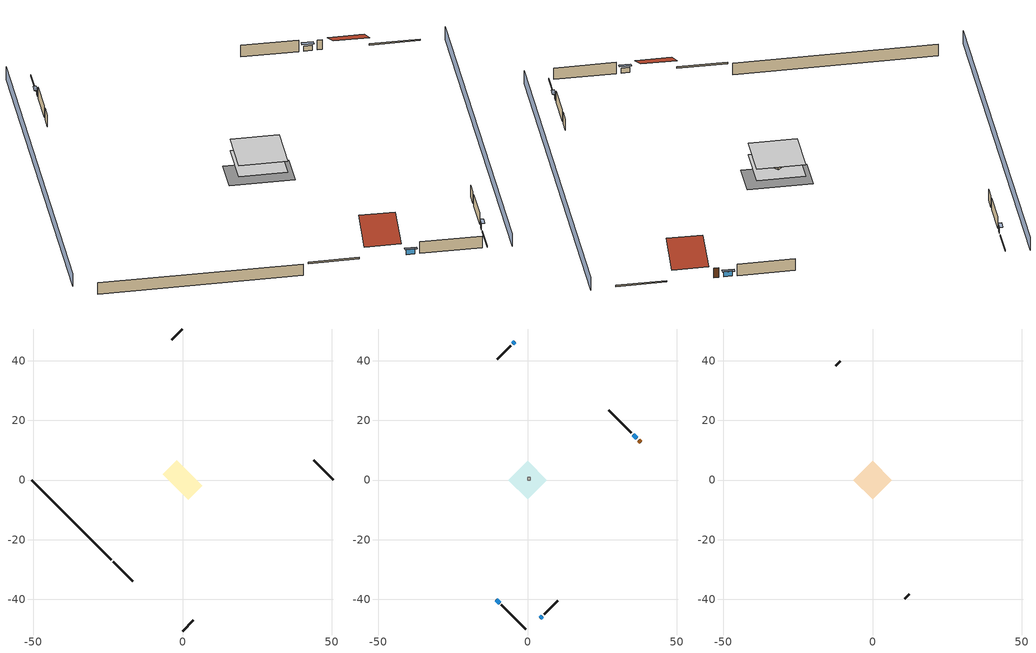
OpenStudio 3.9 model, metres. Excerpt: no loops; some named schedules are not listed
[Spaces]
basement - unconditioned 1
 floor foundation (Slab1 construction): -6.68,1.91 -1.91,6.68 6.68,-1.91 1.91,-6.68 z-2.13
 wall outside (RimJoist1 construction): -23.24,-27.36 -16.62,-33.98 z0.3:0.61
 wall outside (RimJoist2 construction): 0,50.6 -3.69,46.91 z0.3:0.61
 wall outside (RimJoist3 construction): 50.6,0 43.98,6.62 z0.3:0.61
 wall outside (RimJoist4 construction): 0,-50.6 3.69,-46.91 z0.3:0.61
 wall foundation (FoundationWall1 construction): -50.6,0 -23.9,-26.7 z-2.13:0.3
conditioned space 1
 floor to basement - unconditioned 1 (Floor1 construction): -6.4,0 0,6.4 6.4,0 0,-6.4 z0.3
 wall outside (Wall1 construction): -8.73,-41.87 -0.66,-49.94 z0.3:2.74
 wall outside (Wall2 construction): -5.6,45 -10.08,40.52 z0.3:2.74
 wall outside (Wall3 construction): 34.78,15.82 27.25,23.35 z0.3:2.74
 wall outside (Wall4 construction): 5.6,-45 10.08,-40.52 z0.3:2.74
 wall outside (AdiabaticWallConstruction): -10.53,-40.07 -9.38,-41.22 / 36.58,14.02 35.44,15.16 z0.3:1.4; -4.34,46.26 -4.94,45.66 / 4.34,-46.26 4.94,-45.66 z0.3:1.46
 wall outside (AdiabaticWallConstruction 1): 37.89,12.71 37.24,13.36 z0.3:2.34
 window (WindowConstruction): -10.53,-40.07 -9.38,-41.22 z0.3:1.4
 window (WindowConstruction 1): -4.34,46.26 -4.94,45.66 z0.3:1.46
 window (WindowConstruction 2): 36.58,14.02 35.44,15.16 z0.3:1.4
 window (WindowConstruction 3): 4.34,-46.26 4.94,-45.66 z0.3:1.46
 door (Door): 37.89,12.71 37.24,13.36 z0.3:2.34
furnace airloop ret air space
 floor adiabatic (AdiabaticConst): 0,0 0,1 1,1 1,0 z0
 wall adiabatic (AdiabaticConst): 0,1 0,0 1,0 1,1 0,1 z0:1
 ceiling adiabatic (AdiabaticConst): 1,0 1,1 0,1 0,0 z1
attic - vented 1
 floor to conditioned space 1 (Floor2 construction Reversed): -6.4,0 0,6.4 6.4,0 0,-6.4 z2.74
 wall outside (Wall5 construction): -10.74,39.86 -12.39,38.21 z0.3:2.74
 wall outside (Wall6 construction): 10.74,-39.86 12.39,-38.21 z0.3:2.74
 roof outside (Roof1 construction): -11.18,-39.42,2.74 -6.9,-35.14,5.77 -11.69,-30.36,5.77 -15.97,-34.63,2.74
 roof outside (Roof2 construction): 38.54,12.06,2.74 34.27,7.78,5.77 39.05,3,5.77 43.33,7.27,2.74
shading: 3.23,-53.83 53.83,-3.23 / -3.23,53.83 -53.83,3.23 z0:2.74; -9.17,-41.43 -10.74,-39.86 -11.17,-40.29 -9.6,-41.86 z1.71; -5.16,45.44 -4.13,46.47 -4.56,46.9 -5.59,45.87 z1.77; 35.22,15.38 36.8,13.8 37.23,14.23 35.66,15.81 z1.71; 5.16,-45.44 4.13,-46.47 4.56,-46.9 5.59,-45.87 z1.77
[Site]
Portland Intl Arpt_OR: Latitude {deg}=45.59; Longitude {deg}=-122.6; Time Zone {hr}=-8; Elevation {m}=33; Terrain=Suburbs; Keep Site Location Information=Yes
[Site:GroundTemperature:Shallow]
10.2558, 8.96328, 8.85977, 9.47314, 11.9355, 14.3863, 16.5111, 17.8571, 17.9714, 16.8767, 14.8061, 12.4304
[Site:WaterMainsTemperature]
Calculation Method=Schedule; Temperature Schedule=mains temperature schedule
[Building]
Building 1
[Material] Roughness=Rough
Name | Thickness {m} | Conductivity {W/m-K} | Density {kg/m3} | Specific Heat {J/kg-K} | Thermal Absorptance | Solar Absorptance | Visible Absorptance
asphalt or fiberglass shingles | 0.00635 | 0.162714 | 1121.4 | 1465.45 | 0.9 | 0.85 | 0.85
roof rigid ins | 0.00281632 | 0.029427 | 32.04 | 1214.23 | 0.9 | 0.7 | 0.7
osb sheathing 0.5 in. | 0.0127 | 0.115458 | 512.64 | 1214.23 | 0.9 | 0.6 | 0.6
wood siding | 0.0254 | 0.102417 | 544.68 | 1172.36 | 0.9 | 0.85 | 0.85
osb sheathing 0.5 in. 1 | 0.0127 | 0.115458 | 512.64 | 1214.23 | 0.9 | 0.7 | 0.7
wall stud and cavity | 0.1397 | 0.550994 | 139.0536 | 1170.24 | 0.9 | 0.7 | 0.7
gypsum board | 0.0127 | 0.160291 | 801 | 837.4 | 0.9 | 0.6 | 0.6
wall stud and cavity 1 | 0.1397 | 0.727959 | 139.0536 | 1170.24 | 0.9 | 0.6 | 0.6
rim joist stud and cavity | 0.0508 | 0.178688 | 50.32683 | 1063.81 | 0.9 | 0.6 | 0.6
floor stud and cavity | 0.1397 | 0.923637 | 92.3553 | 1139.71 | 0.9 | 0.7 | 0.7
osb sheathing 0.75 in. | 0.01905 | 0.115458 | 512.64 | 1214.23 | 0.9 | 0.7 | 0.7
floor covering | 0.0127 | 0.0433444 | 54.468 | 1339.84 | 0.9 | 0.6 | 0.6
ceiling stud and cavity | 0.1397 | 0.118061 | 65.682 | 1177.47 | 0.9 | 0.7 | 0.7
concrete 8.0 in. | 0.2032 | 1.803125 | 2242.8 | 837.4 | 0.9 | 0.7 | 0.7
concrete 4.0 in. | 0.1016 | 1.803125 | 2242.8 | 837.4 | 0.9 | 0.7 | 0.7
wood siding 1; wood siding 2 | 0.0254 | 0.102417 | 544.68 | 1172.36
wall rigid ins | 0.512978 | 0.029427 | 32.04 | 1214.23 | 0.9 | 0.7 | 0.7
wall stud and cavity 2 | 0.0889 | 0.380278 | 52.3479 | 1209.89 | 0.9 | 0.7 | 0.7
door material | 0.04445 | 0.0612267 | 512.64 | 1214.23 | 0.9 | 0.7 | 0.7
wall stud and cavity 3 | 0.0889 | 0.391764 | 83.0341 | 1211.67 | 0.9 | 0.7 | 0.7
furniture material conditioned space 1; furniture material basement - unconditioned 1 | 0.1524 | 0.115458 | 640.8 | 1214.23 | 0.9 | 0.6 | 0.6
[Construction]
Roof1 construction; Roof2 construction: asphalt or fiberglass shingles, roof rigid ins, osb sheathing 0.5 in.
Wall1 construction; Wall2 construction; Wall3 construction; Wall4 construction: wood siding, osb sheathing 0.5 in. 1, wall stud and cavity, gypsum board
Wall5 construction; Wall6 construction: wood siding, osb sheathing 0.5 in. 1, wall stud and cavity 1
RimJoist1 construction; RimJoist2 construction; RimJoist3 construction; RimJoist4 construction: wood siding, rim joist stud and cavity
Floor1 construction: floor stud and cavity, osb sheathing 0.75 in., floor covering
Floor2 construction Reversed: gypsum board, ceiling stud and cavity
FoundationWall1 construction: concrete 8.0 in.
Slab1 construction: concrete 4.0 in.
WindowConstruction; WindowConstruction 1; WindowConstruction 2; WindowConstruction 3: WindowMaterial
AdiabaticWallConstruction: wood siding 1, wall rigid ins, wall stud and cavity 2, gypsum board
Door: door material
AdiabaticWallConstruction 1: wood siding 2, wall rigid ins, wall stud and cavity 2, gypsum board
PartitionWallConstruction: gypsum board, wall stud and cavity 3, gypsum board
furniture construction conditioned space 1: furniture material conditioned space 1
furniture construction basement - unconditioned 1: furniture material basement - unconditioned 1
AdiabaticConst: Adiabatic
[WindowMaterial:SimpleGlazingSystem]
WindowMaterial: U-Factor {W/m2-K}=6.58648; Solar Heat Gain Coefficient=0.76
[Material:NoMass]
Adiabatic: Roughness=Rough; Thermal Resistance {m2-K/W}=176.1
[ThermalZone] Multiplier=1; Use Ideal Air Loads=No
Name | Volume {m3} | Thermostat
conditioned space | 199.577 | conditioned space temperature setpoint
attic - vented | 55.1915
basement - unconditioned | 199.577
furnace airloop ret air zone | 1
[Sizing:Zone] Zone Cooling Design Supply Air Temperature Input Method=SupplyAirTemperature; Zone Cooling Design Supply Air Temperature {C}=14; Zone Cooling Design Supply Air Temperature Difference {deltaC}=11.11; Zone Heating Design Supply Air Temperature Input Method=SupplyAirTemperature; Zone Heating Design Supply Air Temperature {C}=40; Zone Heating Design Supply Air Temperature Difference {deltaC}=11.11; Zone Cooling Design Supply Air Humidity Ratio {kg-H2O/kg-air}=0.0085; Zone Heating Design Supply Air Humidity Ratio {kg-H2O/kg-air}=0.008; Cooling Design Air Flow Method=DesignDay; Heating Design Air Flow Method=DesignDay; Account for Dedicated Outdoor Air System=No; Dedicated Outdoor Air System Control Strategy=NeutralSupplyAir; Dedicated Outdoor Air Low Setpoint Temperature for Design {C}=autosize; Dedicated Outdoor Air High Setpoint Temperature for Design {C}=autosize; Zone Load Sizing Method=Sensible Load Only No Latent Load; Zone Latent Cooling Design Supply Air Humidity Ratio Input Method=HumidityRatioDifference; Zone Cooling Design Supply Air Humidity Ratio Difference {kgWater/kgDryAir}=0.005; Zone Latent Heating Design Supply Air Humidity Ratio Input Method=HumidityRatioDifference; Zone Humidification Design Supply Air Humidity Ratio Difference {kgWater/kgDryAir}=0.005; Sizing Option=Coincident
attic - vented; basement - unconditioned; furnace airloop ret air zone
[Space]
Name | Thermal Zone | Volume {m3}
conditioned space 1 | conditioned space | 199.577
attic - vented 1 | attic - vented | 55.1915
basement - unconditioned 1 | basement - unconditioned | 199.577
furnace airloop ret air space | furnace airloop ret air zone
[ThermostatSetpoint:DualSetpoint]
conditioned space temperature setpoint: Heating Setpoint Temperature Schedule=heating setpoint; Cooling Setpoint Temperature Schedule=cooling setpoint; Temperature Difference Between Cutout And Setpoint {deltaC}=0
[Foundation:Kiva]
Foundation Kiva 1: Initial Indoor Air Temperature {C}=9.52053; Wall Height Above Grade {m}=0.3048; Wall Depth Below Slab {m}=0.2032
[Foundation:Kiva:Settings]
Soil Conductivity {W/m-K}=1.3848; Soil Density {kg/m3}=1842.3; Soil Specific Heat {J/kg-K}=418.7; Ground Solar Absorptivity=0.9; Ground Thermal Absorptivity=0.9; Ground Surface Roughness {m}=0.03; Far-Field Width {m}=40; Deep-Ground Boundary Condition=ZeroFlux; Deep-Ground Depth {m}=40; Minimum Cell Dimension {m}=0.2; Maximum Cell Growth Coefficient=3; Simulation Timestep=Timestep
[SurfaceProperty:ExposedFoundationPerimeter]
Slab1: Exposed Perimeter Calculation Method=TotalExposedPerimeter; Total Exposed Perimeter {m}=37.76472
[SurfaceProperty:IncidentSolarMultiplier] Incident Solar Multiplier=1; Incident Solar Multiplier Schedule=trans schedule winter=0.85 summer=0.7
Window1; Window2; Window3; Window4
[InternalMass:Definition] Design Level Calculation Method=SurfaceArea
Name | Construction | Surface Area {m2}
partition wall mass | PartitionWallConstruction | 81.84758
furniture mass conditioned space 1 | furniture construction conditioned space 1 | 32.73903
furniture mass basement - unconditioned 1 | furniture construction basement - unconditioned 1 | 32.73903
[InternalMass] Multiplier=1
Name | Internal Mass Definition | Space or SpaceType
partition wall mass | partition wall mass | conditioned space 1
furniture mass conditioned space 1 | furniture mass conditioned space 1 | conditioned space 1
furniture mass basement - unconditioned 1 | furniture mass basement - unconditioned 1 | basement - unconditioned 1
[EnergyManagementSystem:Sensor]
Name | Output Variable or Output Meter Index Key | Output Variable or Output Meter
water_heater_amb_temp | basement - unconditioned | Zone Mean Air Temperature
water_heater_amb_rh | basement - unconditioned | Zone Air Relative Humidity
water_heater_T_set | water heater setpoint | Schedule Value
out_pb_s |  | Site Outdoor Air Barometric Pressure
out_wt_s |  | Site Outdoor Air Humidity Ratio
site_vw_s |  | Site Wind Speed
cool_season | cooling season schedule | Schedule Value
furnace_airloop_AH_MFR_s | Node 6 | System Node Mass Flow Rate
furnace_airloop_AH_VFR_s | Node 6 | System Node Current Density Volume Flow Rate
furnace_airloop_AH_Tout_s | Node 6 | System Node Temperature
furnace_airloop_AH_Wout_s | Node 6 | System Node Humidity Ratio
furnace_airloop_RA_T_s | Node 9 | System Node Temperature
furnace_airloop_Ra_W_s | Node 9 | System Node Humidity Ratio
furnace_airloop_0_DZ_T_s | basement - unconditioned | Zone Air Temperature
furnace_airloop_0_DZ_W_s | basement - unconditioned | Zone Mean Air Humidity Ratio
natural_vent_s | natural vent schedule | Schedule Value
htg_sp_s | heating setpoint | Schedule Value
clg_sp_s | cooling setpoint | Schedule Value
mech_vent_range_fan_0_sch_s | mech vent range fan 0 schedule | Schedule Value
mech_vent_bath_fan_0_sch_s | mech vent bath fan 0 schedule | Schedule Value
clothes_dryer_exhaust_0_sch_s | clothes_dryer | Schedule Value
htg_load_cond |  | Heating:EnergyTransfer:Zone:CONDITIONED SPACE
clg_load_cond |  | Cooling:EnergyTransfer:Zone:CONDITIONED SPACE
htg_load_duct |  | Heating:EnergyTransfer:Zone:FURNACE AIRLOOP RET AIR ZONE
clg_load_duct |  | Cooling:EnergyTransfer:Zone:FURNACE AIRLOOP RET AIR ZONE
s_conv | Floor1 | Surface Inside Face Convection Heat Gain Energy
s_ig | Floor1 | Surface Inside Face Internal Gains Radiation Heat Gain Energy
s_sol | Floor1 | Surface Inside Face Solar Radiation Heat Gain Energy
s_lgt | Floor1 | Surface Inside Face Lights Radiation Heat Gain Energy
s_surf | Floor1 | Surface Inside Face Net Surface Thermal Radiation Heat Gain Energy
s_conv_1 | Floor2 | Surface Inside Face Convection Heat Gain Energy
s_ig_1 | Floor2 | Surface Inside Face Internal Gains Radiation Heat Gain Energy
s_sol_1 | Floor2 | Surface Inside Face Solar Radiation Heat Gain Energy
s_lgt_1 | Floor2 | Surface Inside Face Lights Radiation Heat Gain Energy
s_surf_1 | Floor2 | Surface Inside Face Net Surface Thermal Radiation Heat Gain Energy
ss_sol | Door1 | Surface Inside Face Solar Radiation Heat Gain Energy
ss_lgt | Door1 | Surface Inside Face Lights Radiation Heat Gain Energy
ss_conv | Door1 | Surface Inside Face Convection Heat Gain Energy
ss_ig | Door1 | Surface Inside Face Internal Gains Radiation Heat Gain Energy
ss_surf | Door1 | Surface Inside Face Net Surface Thermal Radiation Heat Gain Energy
ss_conv_1 | Window1 | Surface Inside Face Convection Heat Gain Energy
ss_ig_1 | Window1 | Surface Inside Face Internal Gains Radiation Heat Gain Energy
ss_surf_1 | Window1 | Surface Inside Face Net Surface Thermal Radiation Heat Gain Energy
ss_trans_in | Window1 | Surface Window Transmitted Solar Radiation Rate
ss_back_out | Window1 | Surface Window Shortwave from Zone Back Out Window Heat Transfer Rate
ss_trans_out | Window1 | Surface Inside Face Initial Transmitted Diffuse Transmitted Out Window Solar Radiation Rate
ss_conv_2 | Window2 | Surface Inside Face Convection Heat Gain Energy
ss_ig_2 | Window2 | Surface Inside Face Internal Gains Radiation Heat Gain Energy
ss_surf_2 | Window2 | Surface Inside Face Net Surface Thermal Radiation Heat Gain Energy
ss_trans_in_1 | Window2 | Surface Window Transmitted Solar Radiation Rate
ss_back_out_1 | Window2 | Surface Window Shortwave from Zone Back Out Window Heat Transfer Rate
ss_trans_out_1 | Window2 | Surface Inside Face Initial Transmitted Diffuse Transmitted Out Window Solar Radiation Rate
ss_conv_3 | Window3 | Surface Inside Face Convection Heat Gain Energy
ss_ig_3 | Window3 | Surface Inside Face Internal Gains Radiation Heat Gain Energy
ss_surf_3 | Window3 | Surface Inside Face Net Surface Thermal Radiation Heat Gain Energy
ss_trans_in_2 | Window3 | Surface Window Transmitted Solar Radiation Rate
ss_back_out_2 | Window3 | Surface Window Shortwave from Zone Back Out Window Heat Transfer Rate
ss_trans_out_2 | Window3 | Surface Inside Face Initial Transmitted Diffuse Transmitted Out Window Solar Radiation Rate
ss_conv_4 | Window4 | Surface Inside Face Convection Heat Gain Energy
ss_ig_4 | Window4 | Surface Inside Face Internal Gains Radiation Heat Gain Energy
ss_surf_4 | Window4 | Surface Inside Face Net Surface Thermal Radiation Heat Gain Energy
ss_trans_in_3 | Window4 | Surface Window Transmitted Solar Radiation Rate
ss_back_out_3 | Window4 | Surface Window Shortwave from Zone Back Out Window Heat Transfer Rate
ss_trans_out_3 | Window4 | Surface Inside Face Initial Transmitted Diffuse Transmitted Out Window Solar Radiation Rate
s_conv_2 | Wall1 | Surface Inside Face Convection Heat Gain Energy
s_ig_2 | Wall1 | Surface Inside Face Internal Gains Radiation Heat Gain Energy
s_sol_2 | Wall1 | Surface Inside Face Solar Radiation Heat Gain Energy
s_lgt_2 | Wall1 | Surface Inside Face Lights Radiation Heat Gain Energy
s_surf_2 | Wall1 | Surface Inside Face Net Surface Thermal Radiation Heat Gain Energy
s_conv_3 | Wall2 | Surface Inside Face Convection Heat Gain Energy
s_ig_3 | Wall2 | Surface Inside Face Internal Gains Radiation Heat Gain Energy
s_sol_3 | Wall2 | Surface Inside Face Solar Radiation Heat Gain Energy
s_lgt_3 | Wall2 | Surface Inside Face Lights Radiation Heat Gain Energy
s_surf_3 | Wall2 | Surface Inside Face Net Surface Thermal Radiation Heat Gain Energy
s_conv_4 | Wall3 | Surface Inside Face Convection Heat Gain Energy
s_ig_4 | Wall3 | Surface Inside Face Internal Gains Radiation Heat Gain Energy
s_sol_4 | Wall3 | Surface Inside Face Solar Radiation Heat Gain Energy
s_lgt_4 | Wall3 | Surface Inside Face Lights Radiation Heat Gain Energy
s_surf_4 | Wall3 | Surface Inside Face Net Surface Thermal Radiation Heat Gain Energy
s_conv_5 | Wall4 | Surface Inside Face Convection Heat Gain Energy
s_ig_5 | Wall4 | Surface Inside Face Internal Gains Radiation Heat Gain Energy
s_sol_5 | Wall4 | Surface Inside Face Solar Radiation Heat Gain Energy
s_lgt_5 | Wall4 | Surface Inside Face Lights Radiation Heat Gain Energy
s_surf_5 | Wall4 | Surface Inside Face Net Surface Thermal Radiation Heat Gain Energy
im_conv | furniture mass conditioned space 1 | Surface Inside Face Convection Heat Gain Energy
im_ig | furniture mass conditioned space 1 | Surface Inside Face Internal Gains Radiation Heat Gain Energy
im_sol | furniture mass conditioned space 1 | Surface Inside Face Solar Radiation Heat Gain Energy
im_lgt | furniture mass conditioned space 1 | Surface Inside Face Lights Radiation Heat Gain Energy
im_surf | furniture mass conditioned space 1 | Surface Inside Face Net Surface Thermal Radiation Heat Gain Energy
im_conv_1 | partition wall mass | Surface Inside Face Convection Heat Gain Energy
im_ig_1 | partition wall mass | Surface Inside Face Internal Gains Radiation Heat Gain Energy
im_sol_1 | partition wall mass | Surface Inside Face Solar Radiation Heat Gain Energy
im_lgt_1 | partition wall mass | Surface Inside Face Lights Radiation Heat Gain Energy
im_surf_1 | partition wall mass | Surface Inside Face Net Surface Thermal Radiation Heat Gain Energy
airflow_gain | infil flow | Infiltration Sensible Heat Gain Energy
airflow_loss | infil flow | Infiltration Sensible Heat Loss Energy
airflow_gain_1 | natural vent flow | Infiltration Sensible Heat Gain Energy
airflow_loss_1 | natural vent flow | Infiltration Sensible Heat Loss Energy
airflow_gain_2 | whole house fan flow | Infiltration Sensible Heat Gain Energy
airflow_loss_2 | whole house fan flow | Infiltration Sensible Heat Loss Energy
mv_conv | mech vent bath fan 0 | Electric Equipment Convective Heating Energy
mv_rad | mech vent bath fan 0 | Electric Equipment Radiant Heating Energy
mv_conv_1 | mech vent house fan | Electric Equipment Convective Heating Energy
mv_rad_1 | mech vent house fan | Electric Equipment Radiant Heating Energy
mv_conv_2 | mech vent house fan cfis | Electric Equipment Convective Heating Energy
mv_rad_2 | mech vent house fan cfis | Electric Equipment Radiant Heating Energy
mv_conv_3 | mech vent range fan 0 | Electric Equipment Convective Heating Energy
mv_rad_3 | mech vent range fan 0 | Electric Equipment Radiant Heating Energy
mv_conv_4 | mech vent house fan latent load | Other Equipment Convective Heating Energy
mv_rad_4 | mech vent house fan latent load | Other Equipment Radiant Heating Energy
mv_conv_5 | mech vent house fan sensible load | Other Equipment Convective Heating Energy
[OtherEquipment:Definition] Design Level Calculation Method=EquipmentLevel
Name | Design Level {W} | Fraction Latent | Fraction Radiant | Fraction Lost
water heater sens; furnace airloop_0 SupSensLkToCond; furnace airloop_0 SupCondToLv; furnace airloop_0 RetCondToRP; furnace airloop_0 RetSensLkToRP; furnace airloop_0 SupCondToDZ; furnace airloop_0 RetCondToDZ; furnace airloop_0 SupSensLkToDZ; mech vent house fan sensible load | 0 | 0 | 0 | 0
water heater lat; furnace airloop_0 SupLatLkToCond; furnace airloop_0 RetLatLkToRP; furnace airloop_0 SupLatLkToDZ; mech vent house fan latent load | 0 | 1 | 0 | 0
water heater energy adjustment1 | 0.01 | 0 | 0 | 1
clothes dryer 2 | 7903.55 | 0.015 | 0.081 | 0.85
cooking range 2 | 2079.24 | 0.16 | 0.384 | 0.2
general water use sensible | -43.4886 | 0 | 0.6 | 0
general water use latent | 44.1266 | 1 | 0 | 0
[OtherEquipment]
Name | Other Equipment Definition | Space or SpaceType | Schedule | Fuel Type
water heater sens | water heater sens | basement - unconditioned 1 | Always On Discrete
water heater lat | water heater lat | basement - unconditioned 1 | Always On Discrete
water heater energy adjustment1 | water heater energy adjustment1 | basement - unconditioned 1 | Always On Discrete | Electricity
clothes dryer 1 | clothes dryer 2 | conditioned space 1 | clothes_dryer | NaturalGas
cooking range 1 | cooking range 2 | conditioned space 1 | cooking_range | NaturalGas
general water use sensible | general water use sensible | conditioned space 1 | general water use schedule
general water use latent | general water use latent | conditioned space 1 | general water use schedule
furnace airloop_0 SupSensLkToCond | furnace airloop_0 SupSensLkToCond | conditioned space 1 | Always On Discrete
furnace airloop_0 SupLatLkToCond | furnace airloop_0 SupLatLkToCond | conditioned space 1 | Always On Discrete
furnace airloop_0 SupCondToLv | furnace airloop_0 SupCondToLv | conditioned space 1 | Always On Discrete
furnace airloop_0 RetCondToRP | furnace airloop_0 RetCondToRP | furnace airloop ret air space | Always On Discrete
furnace airloop_0 RetSensLkToRP | furnace airloop_0 RetSensLkToRP | furnace airloop ret air space | Always On Discrete
furnace airloop_0 RetLatLkToRP | furnace airloop_0 RetLatLkToRP | furnace airloop ret air space | Always On Discrete
furnace airloop_0 SupCondToDZ | furnace airloop_0 SupCondToDZ | basement - unconditioned 1 | Always On Discrete
furnace airloop_0 RetCondToDZ | furnace airloop_0 RetCondToDZ | basement - unconditioned 1 | Always On Discrete
furnace airloop_0 SupSensLkToDZ | furnace airloop_0 SupSensLkToDZ | basement - unconditioned 1 | Always On Discrete
furnace airloop_0 SupLatLkToDZ | furnace airloop_0 SupLatLkToDZ | basement - unconditioned 1 | Always On Discrete
mech vent house fan sensible load | mech vent house fan sensible load | conditioned space 1 | Always On Discrete
mech vent house fan latent load | mech vent house fan latent load | conditioned space 1 | Always On Discrete
[ElectricEquipment:Definition] Design Level Calculation Method=EquipmentLevel
Name | Design Level {W} | Fraction Latent | Fraction Radiant | Fraction Lost
clothes washer | 218.463 | 0.03 | 0.162 | 0.7
clothes dryer | 594.915 | 0.015 | 0.081 | 0.85
dishwasher | 571.439 | 0.3 | 0.18 | 0.4
fridge | 46.9578 | 0 | 0.6 | 0
cooking range | 70.9467 | 0.16 | 0.384 | 0.2
misc tv | 190.802 | 0 | 0.6 | 0
misc plug loads | 137.964 | 0.021 | 0.558 | 0.049
whole house fan; mech vent house fan | 0 | 0 | 0 | 1
mech vent house fan cfis | 0 | 0 | 0 | 0
mech vent range fan 0 | 30 | 0 | 0 | 1
mech vent bath fan 0 | 15 | 0 | 0 | 1
[ElectricEquipment] Space or SpaceType=conditioned space 1
Name | Electric Equipment Definition | Schedule
clothes washer | clothes washer | clothes_washer
clothes dryer | clothes dryer | clothes_dryer
dishwasher | dishwasher | dishwasher
fridge | fridge | fridge schedule
cooking range | cooking range | cooking_range
misc tv | misc tv | plug_loads_tv
misc plug loads | misc plug loads | plug_loads_other
whole house fan | whole house fan | Always On Discrete
mech vent house fan | mech vent house fan | mech vent house fan schedule
mech vent house fan cfis | mech vent house fan cfis | mech vent house fan cfis schedule
mech vent range fan 0 | mech vent range fan 0 | mech vent range fan 0 schedule
mech vent bath fan 0 | mech vent bath fan 0 | mech vent bath fan 0 schedule
[WaterUse:Equipment:Definition]
Name | Peak Flow Rate {m3/s}
clothes washer | 1.23438e-05
dishwasher | 8.00755e-06
[Lights:Definition]
interior lighting: Design Level Calculation Method=LightingLevel; Lighting Level {W}=674.972; Fraction Radiant=0.6; Fraction Visible=0.2; Return Air Fraction=0
[Lights]
interior lighting: Lights Definition=interior lighting; Space or SpaceType=conditioned space 1; Schedule=lighting_interior; Fraction Replaceable=1
[Exterior:Lights:Definition]
exterior lighting: Design Level {W}=33.1512
[Exterior:Lights]
exterior lighting: Exterior Lights Definition=exterior lighting; Schedule=exterior lighting schedule
[People:Definition]
occupants: Number of People Calculation Method=People; Number of People {people}=2; Fraction Radiant=0.314171; Sensible Heat Fraction=0.56303; Carbon Dioxide Generation Rate {m3/s-W}=0; Enable ASHRAE 55 Comfort Warnings=No; Mean Radiant Temperature Calculation Type=EnclosureAveraged
[People]
occupants: People Definition=occupants; Space or SpaceType=conditioned space 1; Number of People Schedule=occupants; Activity Level Schedule=occupants activity schedule; Multiplier=1
[ZoneMixing] Schedule=Always On Continuous; Design Flow Rate Calculation Method=Flow/Zone; Design Flow Rate {m3/s}=0
Name | Zone or Space | Source Zone or Space
furnace airloop_0 ZoneMixDZToCond mix | conditioned space | basement - unconditioned
furnace airloop_0 ZoneMixCondToDZ mix | basement - unconditioned | conditioned space
whole house fan mix | attic - vented | conditioned space
[SpaceInfiltration:DesignFlowRate] Schedule=Always On Discrete
Name | Space or SpaceType | Design Flow Rate Calculation Method | Design Flow Rate {m3/s} | Air Changes per Hour {1/hr} | Constant Term Coefficient | Temperature Term Coefficient | Velocity Term Coefficient | Velocity Squared Term Coefficient
natural vent flow; whole house fan flow; infil flow | conditioned space 1 | Flow/Space | 0
infil basement - unconditioned 1 | basement - unconditioned 1 | AirChanges/Hour |  | 0.1 | 1 | 0 | 0 | 0
basement_unconditioned 1 duct leakage imbalance infil flow | basement - unconditioned 1 | Flow/Space | 0
[SpaceInfiltration:EffectiveLeakageArea]
infil attic - vented 1: Space or SpaceType=attic - vented 1; Schedule=Always On Discrete; Effective Air Leakage Area {cm2}=2727.98; Stack Coefficient=0.000140673; Wind Coefficient=3.41675e-05
